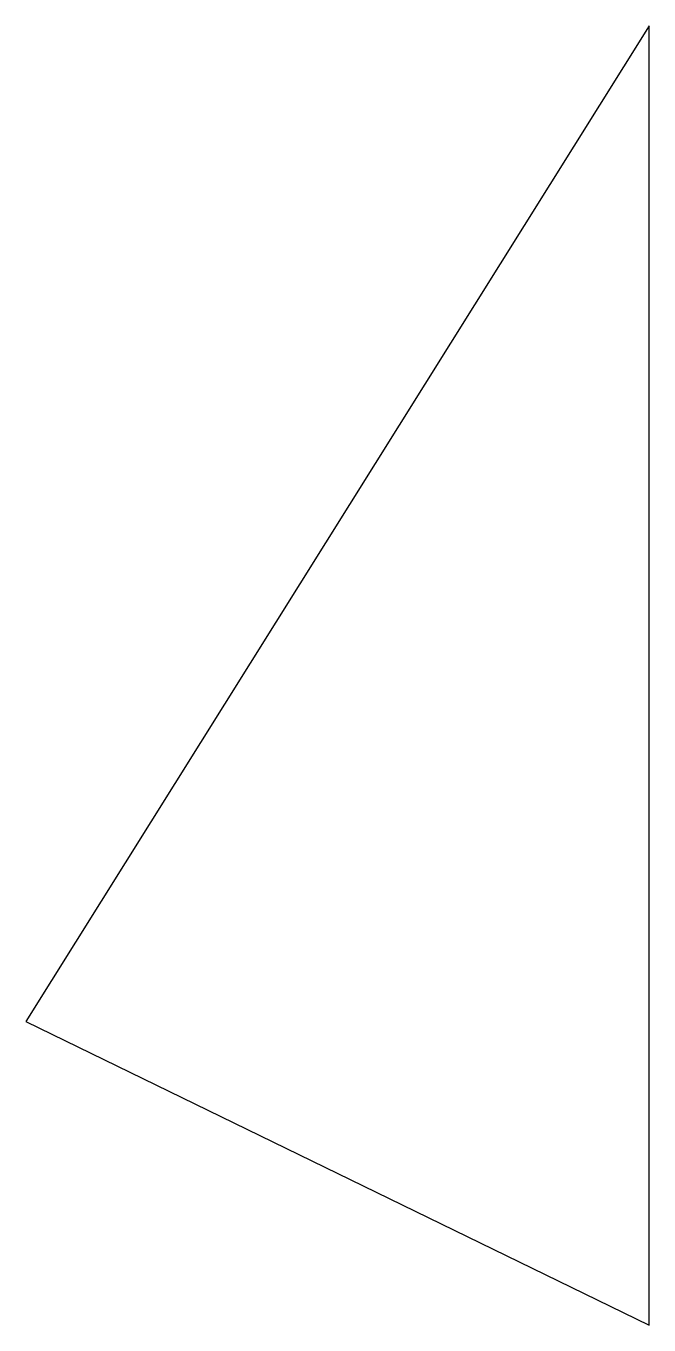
# Model space of a CAD drawing. Extents: x -302 to -241, y -52 to 75.
import ezdxf

# ---------------------------------------------------------------- set-up
doc = ezdxf.new("R2010")
doc.units = 0
doc.layers.add('Jo_Third_quoted___Flat_face_2', color=7, linetype='CONTINUOUS')

msp = doc.modelspace()

# ---------------------------------------------------------------- meshes
at = {"layer": 'Jo_Third_quoted___Flat_face_2', "color": 7}
mesh = msp.add_polyface(dxfattribs=at)
corners = [(-240.9074, -52.11917), (-301.6783, -22.50868), (-240.9074, 74.62785)]
mesh.append_faces([[corners[k] for k in face] for face in [(0, 2, 1)]], dxfattribs={"color": 7})

doc.saveas('drawing.dxf')
